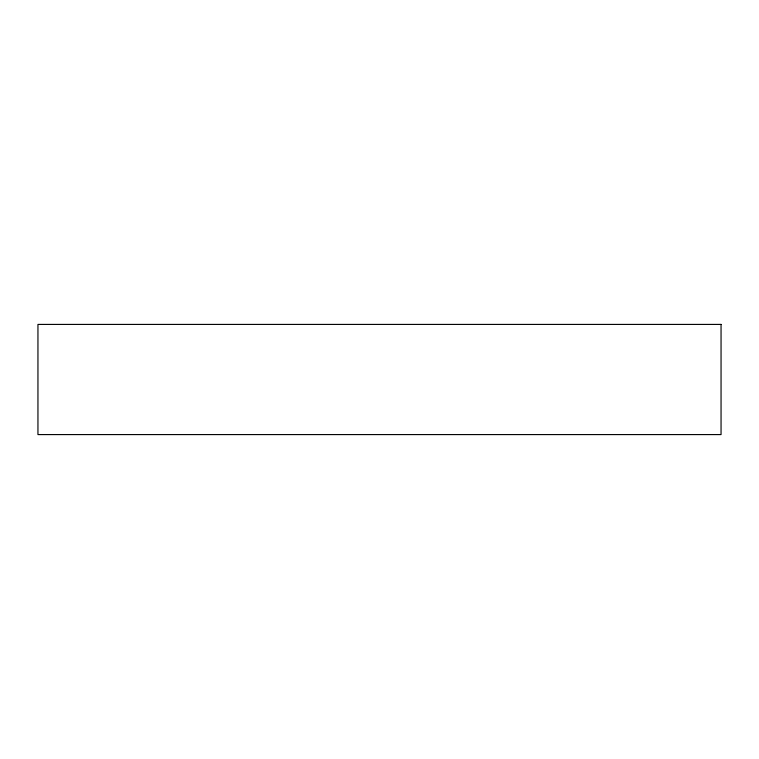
<?xml version="1.0" encoding="UTF-8"?>
<svg xmlns="http://www.w3.org/2000/svg" width="759" height="759" viewBox="0 0 759 759"><rect width="100%" height="100%" fill="white"/><g stroke="black" fill="none" stroke-linecap="round" stroke-linejoin="round"><path stroke-width="1.14" d="M721.05 324.416L37.95 324.416L37.95 434.584L721.05 434.584L721.05 324.416"/></g></svg>
